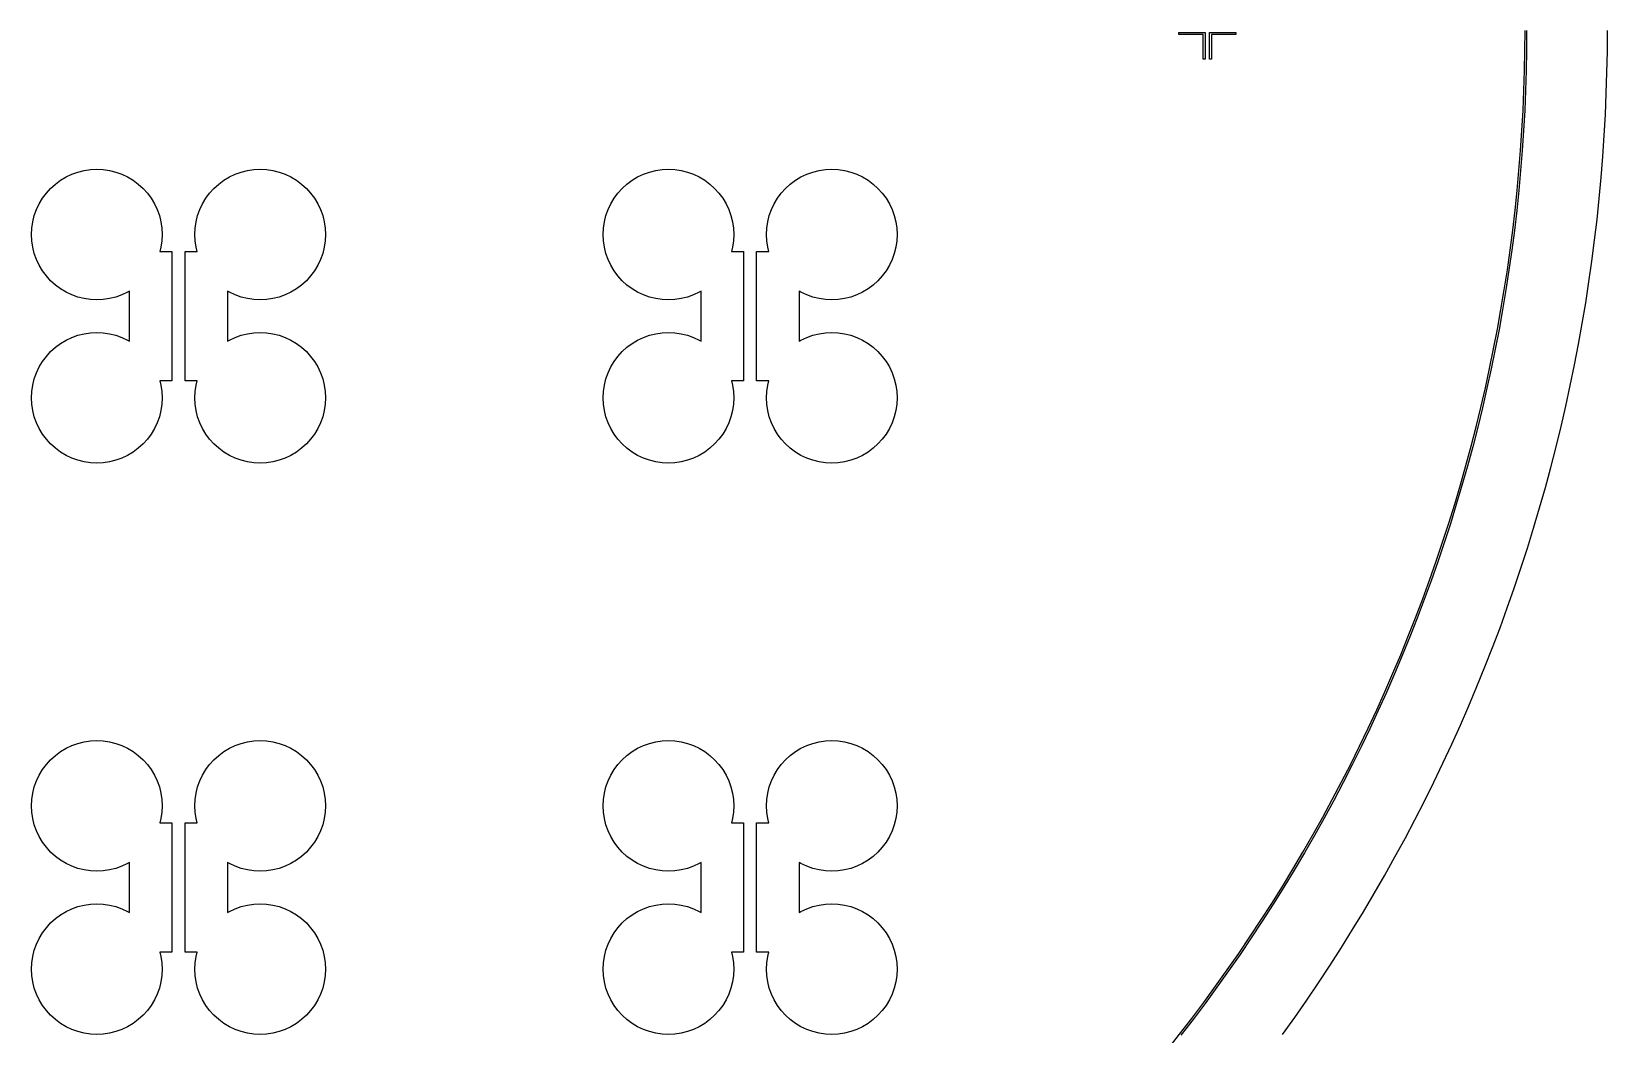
# Model space of a CAD drawing. Extents: x -18 to 85, y -20 to 85.
# Drawn here: x 36.5 to 84.75, y 1.5 to 32.22 of the extents above; entities that cross this region are included whole.
import ezdxf

# ---------------------------------------------------------------- set-up
doc = ezdxf.new("R2010")
doc.units = 0

msp = doc.modelspace()

# ---------------------------------------------------------------- linework, layer by layer
for p, q in [((71.625, 32.125), (71.625, 32.1875)), ((71.625, 32.1875), (72.4375, 32.1875)), ((72.375, 32.125), (71.625, 32.125)), ((72.375, 31.375), (72.375, 32.125)), ((72.4375, 32.1875), (72.4375, 31.375)), ((72.5625, 31.375), (72.5625, 32.1875)), ((72.5625, 32.1875), (73.375, 32.1875)), ((73.375, 32.125), (72.625, 32.125)), ((72.625, 32.125), (72.625, 31.375)), ((73.375, 32.1875), (73.375, 32.125)), ((82.2212, 31.6367), (82.225, 32.25)), ((82.275, 32.25), (82.2712, 31.6361)), ((84.746, 31.6058), (84.75, 32.25)), ((72.4375, 31.375), (72.375, 31.375)), ((72.625, 31.375), (72.5625, 31.375)), ((82.2099, 31.0236), (82.2212, 31.6367)), ((82.2712, 31.6361), (82.2599, 31.0223)), ((84.7342, 30.9616), (84.746, 31.6058)), ((82.1911, 30.4106), (82.2099, 31.0236)), ((82.2599, 31.0223), (82.2411, 30.4087)), ((84.7144, 30.3176), (84.7342, 30.9616)), ((82.1648, 29.7979), (82.1911, 30.4106)), ((82.2411, 30.4087), (82.2147, 29.7954)), ((84.6868, 29.674), (84.7144, 30.3176)), ((82.131, 29.1855), (82.1648, 29.7979)), ((82.2147, 29.7954), (82.1808, 29.1824)), ((84.6512, 29.0307), (84.6868, 29.674)), ((82.0896, 28.5736), (82.131, 29.1855)), ((82.1808, 29.1824), (82.1395, 28.5699)), ((84.6077, 28.3879), (84.6512, 29.0307)), ((82.0407, 27.9623), (82.0896, 28.5736)), ((82.1395, 28.5699), (82.0905, 27.958)), ((38.1098, 27.9616), (38.304, 27.9904)), ((38.304, 27.9904), (38.5, 28)), ((38.5, 28), (38.696, 27.9904)), ((38.696, 27.9904), (38.8902, 27.9616)), ((43.1098, 27.9616), (43.304, 27.9904)), ((43.304, 27.9904), (43.5, 28)), ((43.5, 28), (43.696, 27.9904)), ((43.696, 27.9904), (43.8902, 27.9616)), ((55.6098, 27.9616), (55.804, 27.9904)), ((55.804, 27.9904), (56, 28)), ((56, 28), (56.196, 27.9904)), ((56.196, 27.9904), (56.3902, 27.9616)), ((60.6098, 27.9616), (60.804, 27.9904)), ((60.804, 27.9904), (61, 28)), ((61, 28), (61.196, 27.9904)), ((61.196, 27.9904), (61.3902, 27.9616)), ((84.5564, 27.7457), (84.6077, 28.3879)), ((37.0858, 27.4142), (37.2312, 27.546)), ((37.2312, 27.546), (37.3889, 27.6629)), ((37.3889, 27.6629), (37.5572, 27.7638)), ((37.5572, 27.7638), (37.7346, 27.8477)), ((37.7346, 27.8477), (37.9194, 27.9139)), ((37.9194, 27.9139), (38.1098, 27.9616)), ((38.8902, 27.9616), (39.0806, 27.9139)), ((39.0806, 27.9139), (39.2654, 27.8477)), ((39.2654, 27.8477), (39.4428, 27.7638)), ((39.4428, 27.7638), (39.6111, 27.6629)), ((39.6111, 27.6629), (39.7688, 27.546)), ((39.7688, 27.546), (39.9142, 27.4142)), ((42.0858, 27.4142), (42.2312, 27.546)), ((42.2312, 27.546), (42.3889, 27.6629)), ((42.3889, 27.6629), (42.5572, 27.7638)), ((42.5572, 27.7638), (42.7346, 27.8477)), ((42.7346, 27.8477), (42.9194, 27.9139)), ((42.9194, 27.9139), (43.1098, 27.9616)), ((43.8902, 27.9616), (44.0806, 27.9139)), ((44.0806, 27.9139), (44.2654, 27.8477)), ((44.2654, 27.8477), (44.4428, 27.7638)), ((44.4428, 27.7638), (44.6111, 27.6629)), ((44.6111, 27.6629), (44.7688, 27.546)), ((44.7688, 27.546), (44.9142, 27.4142)), ((54.5858, 27.4142), (54.7312, 27.546)), ((54.7312, 27.546), (54.8889, 27.6629)), ((54.8889, 27.6629), (55.0572, 27.7638)), ((55.0572, 27.7638), (55.2346, 27.8477)), ((55.2346, 27.8477), (55.4194, 27.9139)), ((55.4194, 27.9139), (55.6098, 27.9616)), ((56.3902, 27.9616), (56.5806, 27.9139)), ((56.5806, 27.9139), (56.7654, 27.8477)), ((56.7654, 27.8477), (56.9428, 27.7638)), ((56.9428, 27.7638), (57.1111, 27.6629)), ((57.1111, 27.6629), (57.2688, 27.546)), ((57.2688, 27.546), (57.4142, 27.4142)), ((59.5858, 27.4142), (59.7312, 27.546)), ((59.7312, 27.546), (59.8889, 27.6629)), ((59.8889, 27.6629), (60.0572, 27.7638)), ((60.0572, 27.7638), (60.2346, 27.8477)), ((60.2346, 27.8477), (60.4194, 27.9139)), ((60.4194, 27.9139), (60.6098, 27.9616)), ((61.3902, 27.9616), (61.5806, 27.9139)), ((61.5806, 27.9139), (61.7654, 27.8477)), ((61.7654, 27.8477), (61.9428, 27.7638)), ((61.9428, 27.7638), (62.1111, 27.6629)), ((62.1111, 27.6629), (62.2688, 27.546)), ((62.2688, 27.546), (62.4142, 27.4142)), ((81.9843, 27.3516), (82.0407, 27.9623)), ((82.0905, 27.958), (82.0341, 27.3467)), ((84.4972, 27.1041), (84.5564, 27.7457)), ((36.7362, 26.9428), (36.8371, 27.1111)), ((36.8371, 27.1111), (36.954, 27.2688)), ((36.954, 27.2688), (37.0858, 27.4142)), ((39.9142, 27.4142), (40.046, 27.2688)), ((40.046, 27.2688), (40.1629, 27.1111)), ((40.1629, 27.1111), (40.2639, 26.9428)), ((41.7361, 26.9428), (41.8371, 27.1111)), ((41.8371, 27.1111), (41.954, 27.2688)), ((41.954, 27.2688), (42.0858, 27.4142)), ((44.9142, 27.4142), (45.046, 27.2688)), ((45.046, 27.2688), (45.1629, 27.1111)), ((45.1629, 27.1111), (45.2638, 26.9428)), ((54.2362, 26.9428), (54.3371, 27.1111)), ((54.3371, 27.1111), (54.454, 27.2688)), ((54.454, 27.2688), (54.5858, 27.4142)), ((57.4142, 27.4142), (57.546, 27.2688)), ((57.546, 27.2688), (57.6629, 27.1111)), ((57.6629, 27.1111), (57.7639, 26.9428)), ((59.2361, 26.9428), (59.3371, 27.1111)), ((59.3371, 27.1111), (59.454, 27.2688)), ((59.454, 27.2688), (59.5858, 27.4142)), ((62.4142, 27.4142), (62.546, 27.2688)), ((62.546, 27.2688), (62.6629, 27.1111)), ((62.6629, 27.1111), (62.7638, 26.9428)), ((81.9205, 26.7417), (81.9843, 27.3516)), ((82.0341, 27.3467), (81.9702, 26.7361)), ((84.4301, 26.4633), (84.4972, 27.1041)), ((36.5384, 26.3902), (36.5861, 26.5806)), ((36.5861, 26.5806), (36.6523, 26.7654)), ((36.6523, 26.7654), (36.7362, 26.9428)), ((40.2639, 26.9428), (40.3478, 26.7654)), ((40.3478, 26.7654), (40.4139, 26.5806)), ((40.4139, 26.5806), (40.4616, 26.3902)), ((41.5384, 26.3902), (41.5861, 26.5806)), ((41.5861, 26.5806), (41.6522, 26.7654)), ((41.6522, 26.7654), (41.7361, 26.9428)), ((45.2638, 26.9428), (45.3477, 26.7654)), ((45.3477, 26.7654), (45.4139, 26.5806)), ((45.4139, 26.5806), (45.4616, 26.3902)), ((54.0384, 26.3902), (54.0861, 26.5806)), ((54.0861, 26.5806), (54.1523, 26.7654)), ((54.1523, 26.7654), (54.2362, 26.9428)), ((57.7639, 26.9428), (57.8478, 26.7654)), ((57.8478, 26.7654), (57.9139, 26.5806)), ((57.9139, 26.5806), (57.9616, 26.3902)), ((59.0384, 26.3902), (59.0861, 26.5806)), ((59.0861, 26.5806), (59.1522, 26.7654)), ((59.1522, 26.7654), (59.2361, 26.9428)), ((62.7638, 26.9428), (62.8477, 26.7654)), ((62.8477, 26.7654), (62.9139, 26.5806)), ((62.9139, 26.5806), (62.9616, 26.3902)), ((81.8492, 26.1325), (81.9205, 26.7417)), ((81.9702, 26.7361), (81.8988, 26.1264)), ((36.5, 26), (36.5096, 26.196)), ((36.5096, 26.196), (36.5384, 26.3902)), ((40.4616, 26.3902), (40.4904, 26.196)), ((40.4904, 26.196), (40.5, 26)), ((41.5, 26), (41.5096, 26.196)), ((41.5096, 26.196), (41.5384, 26.3902)), ((45.4616, 26.3902), (45.4904, 26.196)), ((45.4904, 26.196), (45.5, 26)), ((54, 26), (54.0096, 26.196)), ((54.0096, 26.196), (54.0384, 26.3902)), ((57.9616, 26.3902), (57.9904, 26.196)), ((57.9904, 26.196), (58, 26)), ((59, 26), (59.0096, 26.196)), ((59.0096, 26.196), (59.0384, 26.3902)), ((62.9616, 26.3902), (62.9904, 26.196)), ((62.9904, 26.196), (63, 26)), ((81.7704, 25.5243), (81.8492, 26.1325)), ((81.8988, 26.1264), (81.8199, 25.5176)), ((84.3552, 25.8234), (84.4301, 26.4633)), ((36.5096, 25.804), (36.5, 26)), ((36.5384, 25.6098), (36.5096, 25.804)), ((36.5861, 25.4194), (36.5384, 25.6098)), ((40.4616, 25.6098), (40.4303, 25.485)), ((40.4904, 25.804), (40.4616, 25.6098)), ((40.5, 26), (40.4904, 25.804)), ((41.5096, 25.804), (41.5, 26)), ((41.5384, 25.6098), (41.5096, 25.804)), ((41.5697, 25.485), (41.5384, 25.6098)), ((45.4616, 25.6098), (45.4139, 25.4194)), ((45.4904, 25.804), (45.4616, 25.6098)), ((45.5, 26), (45.4904, 25.804)), ((54.0096, 25.804), (54, 26)), ((54.0384, 25.6098), (54.0096, 25.804)), ((54.0861, 25.4194), (54.0384, 25.6098)), ((57.9616, 25.6098), (57.9303, 25.485)), ((57.9904, 25.804), (57.9616, 25.6098)), ((58, 26), (57.9904, 25.804)), ((59.0096, 25.804), (59, 26)), ((59.0384, 25.6098), (59.0096, 25.804)), ((59.0697, 25.485), (59.0384, 25.6098)), ((62.9616, 25.6098), (62.9139, 25.4194)), ((62.9904, 25.804), (62.9616, 25.6098)), ((63, 26), (62.9904, 25.804)), ((84.2724, 25.1845), (84.3552, 25.8234)), ((36.6523, 25.2346), (36.5861, 25.4194)), ((36.7362, 25.0572), (36.6523, 25.2346)), ((40.4303, 25.485), (40.8, 25.485)), ((40.8, 25.485), (40.8, 21.515)), ((41.2, 21.515), (41.2, 25.485)), ((41.2, 25.485), (41.5697, 25.485)), ((45.3477, 25.2346), (45.2638, 25.0572)), ((45.4139, 25.4194), (45.3477, 25.2346)), ((54.1523, 25.2346), (54.0861, 25.4194)), ((54.2362, 25.0572), (54.1523, 25.2346)), ((57.9303, 25.485), (58.3, 25.485)), ((58.3, 25.485), (58.3, 21.515)), ((58.7, 21.515), (58.7, 25.485)), ((58.7, 25.485), (59.0697, 25.485)), ((62.8477, 25.2346), (62.7638, 25.0572)), ((62.9139, 25.4194), (62.8477, 25.2346)), ((81.6841, 24.9171), (81.7704, 25.5243)), ((81.8199, 25.5176), (81.7336, 24.9098)), ((84.1818, 24.5467), (84.2724, 25.1845)), ((36.8371, 24.8889), (36.7362, 25.0572)), ((36.954, 24.7312), (36.8371, 24.8889)), ((37.0858, 24.5858), (36.954, 24.7312)), ((45.046, 24.7312), (44.9142, 24.5858)), ((45.1629, 24.8889), (45.046, 24.7312)), ((45.2638, 25.0572), (45.1629, 24.8889)), ((54.3371, 24.8889), (54.2362, 25.0572)), ((54.454, 24.7312), (54.3371, 24.8889)), ((54.5858, 24.5858), (54.454, 24.7312)), ((62.546, 24.7312), (62.4142, 24.5858)), ((62.6629, 24.8889), (62.546, 24.7312)), ((62.7638, 25.0572), (62.6629, 24.8889)), ((81.5904, 24.3111), (81.6841, 24.9171)), ((81.7336, 24.9098), (81.6398, 24.3031)), ((37.2312, 24.454), (37.0858, 24.5858)), ((37.3889, 24.3371), (37.2312, 24.454)), ((37.5572, 24.2361), (37.3889, 24.3371)), ((37.7346, 24.1522), (37.5572, 24.2361)), ((37.9194, 24.0861), (37.7346, 24.1522)), ((39.2654, 24.1522), (39.0806, 24.0861)), ((39.4428, 24.2361), (39.2654, 24.1522)), ((39.5, 24.2704), (39.4428, 24.2361)), ((39.5, 22.7296), (39.5, 24.2704)), ((42.5572, 24.2361), (42.5, 24.2704)), ((42.5, 24.2704), (42.5, 22.7296)), ((42.7346, 24.1522), (42.5572, 24.2361)), ((42.9194, 24.0861), (42.7346, 24.1522)), ((44.2654, 24.1522), (44.0806, 24.0861)), ((44.4428, 24.2361), (44.2654, 24.1522)), ((44.6111, 24.3371), (44.4428, 24.2361)), ((44.7688, 24.454), (44.6111, 24.3371)), ((44.9142, 24.5858), (44.7688, 24.454)), ((54.7312, 24.454), (54.5858, 24.5858)), ((54.8889, 24.3371), (54.7312, 24.454)), ((55.0572, 24.2361), (54.8889, 24.3371)), ((55.2346, 24.1522), (55.0572, 24.2361)), ((55.4194, 24.0861), (55.2346, 24.1522)), ((56.7654, 24.1522), (56.5806, 24.0861)), ((56.9428, 24.2361), (56.7654, 24.1522)), ((57, 24.2704), (56.9428, 24.2361)), ((57, 22.7296), (57, 24.2704)), ((60.0572, 24.2361), (60, 24.2704)), ((60, 24.2704), (60, 22.7296)), ((60.2346, 24.1522), (60.0572, 24.2361)), ((60.4194, 24.0861), (60.2346, 24.1522)), ((61.7654, 24.1522), (61.5806, 24.0861)), ((61.9428, 24.2361), (61.7654, 24.1522)), ((62.1111, 24.3371), (61.9428, 24.2361)), ((62.2688, 24.454), (62.1111, 24.3371)), ((62.4142, 24.5858), (62.2688, 24.454)), ((81.4892, 23.7062), (81.5904, 24.3111)), ((81.6398, 24.3031), (81.5385, 23.6976)), ((84.0833, 23.91), (84.1818, 24.5467)), ((38.1098, 24.0384), (37.9194, 24.0861)), ((38.304, 24.0096), (38.1098, 24.0384)), ((38.5, 24), (38.304, 24.0096)), ((38.696, 24.0096), (38.5, 24)), ((38.8902, 24.0384), (38.696, 24.0096)), ((39.0806, 24.0861), (38.8902, 24.0384)), ((43.1098, 24.0384), (42.9194, 24.0861)), ((43.304, 24.0096), (43.1098, 24.0384)), ((43.5, 24), (43.304, 24.0096)), ((43.696, 24.0096), (43.5, 24)), ((43.8902, 24.0384), (43.696, 24.0096)), ((44.0806, 24.0861), (43.8902, 24.0384)), ((55.6098, 24.0384), (55.4194, 24.0861)), ((55.804, 24.0096), (55.6098, 24.0384)), ((56, 24), (55.804, 24.0096)), ((56.196, 24.0096), (56, 24)), ((56.3902, 24.0384), (56.196, 24.0096)), ((56.5806, 24.0861), (56.3902, 24.0384)), ((60.6098, 24.0384), (60.4194, 24.0861)), ((60.804, 24.0096), (60.6098, 24.0384)), ((61, 24), (60.804, 24.0096)), ((61.196, 24.0096), (61, 24)), ((61.3902, 24.0384), (61.196, 24.0096)), ((61.5806, 24.0861), (61.3902, 24.0384)), ((81.3807, 23.1026), (81.4892, 23.7062)), ((81.5385, 23.6976), (81.4298, 23.0934)), ((83.9771, 23.2745), (84.0833, 23.91)), ((83.863, 22.6404), (83.9771, 23.2745)), ((37.3889, 22.6629), (37.5572, 22.7639)), ((37.5572, 22.7639), (37.7346, 22.8478)), ((37.7346, 22.8478), (37.9194, 22.9139)), ((37.9194, 22.9139), (38.1098, 22.9616)), ((38.1098, 22.9616), (38.304, 22.9904)), ((38.304, 22.9904), (38.5, 23)), ((38.5, 23), (38.696, 22.9904)), ((38.696, 22.9904), (38.8902, 22.9616)), ((38.8902, 22.9616), (39.0806, 22.9139)), ((39.0806, 22.9139), (39.2654, 22.8478)), ((39.2654, 22.8478), (39.4428, 22.7639)), ((39.4428, 22.7639), (39.5, 22.7296)), ((42.5, 22.7296), (42.5572, 22.7639)), ((42.5572, 22.7639), (42.7346, 22.8478)), ((42.7346, 22.8478), (42.9194, 22.9139)), ((42.9194, 22.9139), (43.1098, 22.9616)), ((43.1098, 22.9616), (43.304, 22.9904)), ((43.304, 22.9904), (43.5, 23)), ((43.5, 23), (43.696, 22.9904)), ((43.696, 22.9904), (43.8902, 22.9616)), ((43.8902, 22.9616), (44.0806, 22.9139)), ((44.0806, 22.9139), (44.2654, 22.8478)), ((44.2654, 22.8478), (44.4428, 22.7639)), ((44.4428, 22.7639), (44.6111, 22.6629)), ((54.8889, 22.6629), (55.0572, 22.7639)), ((55.0572, 22.7639), (55.2346, 22.8478)), ((55.2346, 22.8478), (55.4194, 22.9139)), ((55.4194, 22.9139), (55.6098, 22.9616)), ((55.6098, 22.9616), (55.804, 22.9904)), ((55.804, 22.9904), (56, 23)), ((56, 23), (56.196, 22.9904)), ((56.196, 22.9904), (56.3902, 22.9616)), ((56.3902, 22.9616), (56.5806, 22.9139)), ((56.5806, 22.9139), (56.7654, 22.8478)), ((56.7654, 22.8478), (56.9428, 22.7639)), ((56.9428, 22.7639), (57, 22.7296)), ((60, 22.7296), (60.0572, 22.7639)), ((60.0572, 22.7639), (60.2346, 22.8478)), ((60.2346, 22.8478), (60.4194, 22.9139)), ((60.4194, 22.9139), (60.6098, 22.9616)), ((60.6098, 22.9616), (60.804, 22.9904)), ((60.804, 22.9904), (61, 23)), ((61, 23), (61.196, 22.9904)), ((61.196, 22.9904), (61.3902, 22.9616)), ((61.3902, 22.9616), (61.5806, 22.9139)), ((61.5806, 22.9139), (61.7654, 22.8478)), ((61.7654, 22.8478), (61.9428, 22.7639)), ((61.9428, 22.7639), (62.1111, 22.6629)), ((81.2647, 22.5004), (81.3807, 23.1026)), ((81.4298, 23.0934), (81.3138, 22.4906)), ((36.8371, 22.1111), (36.954, 22.2688)), ((36.954, 22.2688), (37.0858, 22.4142)), ((37.0858, 22.4142), (37.2312, 22.546)), ((37.2312, 22.546), (37.3889, 22.6629)), ((44.6111, 22.6629), (44.7688, 22.546)), ((44.7688, 22.546), (44.9142, 22.4142)), ((44.9142, 22.4142), (45.046, 22.2688)), ((45.046, 22.2688), (45.1629, 22.1111)), ((54.3371, 22.1111), (54.454, 22.2688)), ((54.454, 22.2688), (54.5858, 22.4142)), ((54.5858, 22.4142), (54.7312, 22.546)), ((54.7312, 22.546), (54.8889, 22.6629)), ((62.1111, 22.6629), (62.2688, 22.546)), ((62.2688, 22.546), (62.4142, 22.4142)), ((62.4142, 22.4142), (62.546, 22.2688)), ((62.546, 22.2688), (62.6629, 22.1111)), ((81.1414, 21.8996), (81.2647, 22.5004)), ((81.3138, 22.4906), (81.1903, 21.8893)), ((83.7412, 22.0078), (83.863, 22.6404)), ((36.5861, 21.5806), (36.6523, 21.7654)), ((36.6523, 21.7654), (36.7362, 21.9428)), ((36.7362, 21.9428), (36.8371, 22.1111)), ((45.1629, 22.1111), (45.2638, 21.9428)), ((45.2638, 21.9428), (45.3477, 21.7654)), ((45.3477, 21.7654), (45.4139, 21.5806)), ((54.0861, 21.5806), (54.1523, 21.7654)), ((54.1523, 21.7654), (54.2362, 21.9428)), ((54.2362, 21.9428), (54.3371, 22.1111)), ((62.6629, 22.1111), (62.7638, 21.9428)), ((62.7638, 21.9428), (62.8477, 21.7654)), ((62.8477, 21.7654), (62.9139, 21.5806)), ((81.0107, 21.3004), (81.1414, 21.8996)), ((81.1903, 21.8893), (81.0595, 21.2895)), ((83.6117, 21.3767), (83.7412, 22.0078)), ((36.5096, 21.196), (36.5384, 21.3902)), ((36.5384, 21.3902), (36.5861, 21.5806)), ((40.8, 21.515), (40.4303, 21.515)), ((40.4303, 21.515), (40.4616, 21.3902)), ((40.4616, 21.3902), (40.4904, 21.196)), ((41.5697, 21.515), (41.2, 21.515)), ((41.5096, 21.196), (41.5384, 21.3902)), ((41.5384, 21.3902), (41.5697, 21.515)), ((45.4139, 21.5806), (45.4616, 21.3902)), ((45.4616, 21.3902), (45.4904, 21.196)), ((54.0096, 21.196), (54.0384, 21.3902)), ((54.0384, 21.3902), (54.0861, 21.5806)), ((58.3, 21.515), (57.9303, 21.515)), ((57.9303, 21.515), (57.9616, 21.3902)), ((57.9616, 21.3902), (57.9904, 21.196)), ((59.0697, 21.515), (58.7, 21.515)), ((59.0096, 21.196), (59.0384, 21.3902)), ((59.0384, 21.3902), (59.0697, 21.515)), ((62.9139, 21.5806), (62.9616, 21.3902)), ((62.9616, 21.3902), (62.9904, 21.196)), ((80.8727, 20.7029), (81.0107, 21.3004)), ((81.0595, 21.2895), (80.9213, 20.6913)), ((83.4743, 20.7472), (83.6117, 21.3767)), ((36.5, 21), (36.5096, 21.196)), ((36.5096, 20.804), (36.5, 21)), ((36.5384, 20.6098), (36.5096, 20.804)), ((40.4904, 20.804), (40.4616, 20.6098)), ((40.4904, 21.196), (40.5, 21)), ((40.5, 21), (40.4904, 20.804)), ((41.5, 21), (41.5096, 21.196)), ((41.5096, 20.804), (41.5, 21)), ((41.5384, 20.6098), (41.5096, 20.804)), ((45.4904, 20.804), (45.4616, 20.6098)), ((45.4904, 21.196), (45.5, 21)), ((45.5, 21), (45.4904, 20.804)), ((54, 21), (54.0096, 21.196)), ((54.0096, 20.804), (54, 21)), ((54.0384, 20.6098), (54.0096, 20.804)), ((57.9904, 20.804), (57.9616, 20.6098)), ((57.9904, 21.196), (58, 21)), ((58, 21), (57.9904, 20.804)), ((59, 21), (59.0096, 21.196)), ((59.0096, 20.804), (59, 21)), ((59.0384, 20.6098), (59.0096, 20.804)), ((62.9904, 20.804), (62.9616, 20.6098)), ((62.9904, 21.196), (63, 21)), ((63, 21), (62.9904, 20.804)), ((36.5861, 20.4194), (36.5384, 20.6098)), ((36.6523, 20.2346), (36.5861, 20.4194)), ((40.4139, 20.4194), (40.3478, 20.2346)), ((40.4616, 20.6098), (40.4139, 20.4194)), ((41.5861, 20.4194), (41.5384, 20.6098)), ((41.6522, 20.2346), (41.5861, 20.4194)), ((45.4139, 20.4194), (45.3477, 20.2346)), ((45.4616, 20.6098), (45.4139, 20.4194)), ((54.0861, 20.4194), (54.0384, 20.6098)), ((54.1523, 20.2346), (54.0861, 20.4194)), ((57.9139, 20.4194), (57.8478, 20.2346)), ((57.9616, 20.6098), (57.9139, 20.4194)), ((59.0861, 20.4194), (59.0384, 20.6098)), ((59.1522, 20.2346), (59.0861, 20.4194)), ((62.9139, 20.4194), (62.8477, 20.2346)), ((62.9616, 20.6098), (62.9139, 20.4194)), ((80.7273, 20.1071), (80.8727, 20.7029)), ((80.9213, 20.6913), (80.7758, 20.0949)), ((83.3293, 20.1195), (83.4743, 20.7472)), ((36.7362, 20.0572), (36.6523, 20.2346)), ((36.8371, 19.8889), (36.7362, 20.0572)), ((36.954, 19.7312), (36.8371, 19.8889)), ((40.1629, 19.8889), (40.046, 19.7312)), ((40.2639, 20.0572), (40.1629, 19.8889)), ((40.3478, 20.2346), (40.2639, 20.0572)), ((41.7361, 20.0572), (41.6522, 20.2346)), ((41.8371, 19.8889), (41.7361, 20.0572)), ((41.954, 19.7312), (41.8371, 19.8889)), ((45.1629, 19.8889), (45.046, 19.7312)), ((45.2638, 20.0572), (45.1629, 19.8889)), ((45.3477, 20.2346), (45.2638, 20.0572)), ((54.2362, 20.0572), (54.1523, 20.2346)), ((54.3371, 19.8889), (54.2362, 20.0572)), ((54.454, 19.7312), (54.3371, 19.8889)), ((57.6629, 19.8889), (57.546, 19.7312)), ((57.7639, 20.0572), (57.6629, 19.8889)), ((57.8478, 20.2346), (57.7639, 20.0572)), ((59.2361, 20.0572), (59.1522, 20.2346)), ((59.3371, 19.8889), (59.2361, 20.0572)), ((59.454, 19.7312), (59.3371, 19.8889)), ((62.6629, 19.8889), (62.546, 19.7312)), ((62.7638, 20.0572), (62.6629, 19.8889)), ((62.8477, 20.2346), (62.7638, 20.0572)), ((80.5746, 19.5131), (80.7273, 20.1071)), ((80.7758, 20.0949), (80.623, 19.5004)), ((83.1766, 19.4935), (83.3293, 20.1195)), ((37.0858, 19.5858), (36.954, 19.7312)), ((37.2312, 19.454), (37.0858, 19.5858)), ((37.3889, 19.3371), (37.2312, 19.454)), ((37.5572, 19.2362), (37.3889, 19.3371)), ((39.6111, 19.3371), (39.4428, 19.2362)), ((39.7688, 19.454), (39.6111, 19.3371)), ((39.9142, 19.5858), (39.7688, 19.454)), ((40.046, 19.7312), (39.9142, 19.5858)), ((42.0858, 19.5858), (41.954, 19.7312)), ((42.2312, 19.454), (42.0858, 19.5858)), ((42.3889, 19.3371), (42.2312, 19.454)), ((42.5572, 19.2362), (42.3889, 19.3371)), ((44.6111, 19.3371), (44.4428, 19.2362)), ((44.7688, 19.454), (44.6111, 19.3371)), ((44.9142, 19.5858), (44.7688, 19.454)), ((45.046, 19.7312), (44.9142, 19.5858)), ((54.5858, 19.5858), (54.454, 19.7312)), ((54.7312, 19.454), (54.5858, 19.5858)), ((54.8889, 19.3371), (54.7312, 19.454)), ((55.0572, 19.2362), (54.8889, 19.3371)), ((57.1111, 19.3371), (56.9428, 19.2362)), ((57.2688, 19.454), (57.1111, 19.3371)), ((57.4142, 19.5858), (57.2688, 19.454)), ((57.546, 19.7312), (57.4142, 19.5858)), ((59.5858, 19.5858), (59.454, 19.7312)), ((59.7312, 19.454), (59.5858, 19.5858)), ((59.8889, 19.3371), (59.7312, 19.454)), ((60.0572, 19.2362), (59.8889, 19.3371)), ((62.1111, 19.3371), (61.9428, 19.2362)), ((62.2688, 19.454), (62.1111, 19.3371)), ((62.4142, 19.5858), (62.2688, 19.454)), ((62.546, 19.7312), (62.4142, 19.5858)), ((80.4147, 18.921), (80.5746, 19.5131)), ((80.623, 19.5004), (80.4629, 18.9077)), ((83.0163, 18.8696), (83.1766, 19.4935)), ((37.7346, 19.1523), (37.5572, 19.2362)), ((37.9194, 19.0861), (37.7346, 19.1523)), ((38.1098, 19.0384), (37.9194, 19.0861)), ((38.304, 19.0096), (38.1098, 19.0384)), ((38.5, 19), (38.304, 19.0096)), ((38.696, 19.0096), (38.5, 19)), ((38.8902, 19.0384), (38.696, 19.0096)), ((39.0806, 19.0861), (38.8902, 19.0384)), ((39.2654, 19.1523), (39.0806, 19.0861)), ((39.4428, 19.2362), (39.2654, 19.1523)), ((42.7346, 19.1523), (42.5572, 19.2362)), ((42.9194, 19.0861), (42.7346, 19.1523)), ((43.1098, 19.0384), (42.9194, 19.0861)), ((43.304, 19.0096), (43.1098, 19.0384)), ((43.5, 19), (43.304, 19.0096)), ((43.696, 19.0096), (43.5, 19)), ((43.8902, 19.0384), (43.696, 19.0096)), ((44.0806, 19.0861), (43.8902, 19.0384)), ((44.2654, 19.1523), (44.0806, 19.0861)), ((44.4428, 19.2362), (44.2654, 19.1523)), ((55.2346, 19.1523), (55.0572, 19.2362)), ((55.4194, 19.0861), (55.2346, 19.1523)), ((55.6098, 19.0384), (55.4194, 19.0861)), ((55.804, 19.0096), (55.6098, 19.0384)), ((56, 19), (55.804, 19.0096)), ((56.196, 19.0096), (56, 19)), ((56.3902, 19.0384), (56.196, 19.0096)), ((56.5806, 19.0861), (56.3902, 19.0384)), ((56.7654, 19.1523), (56.5806, 19.0861)), ((56.9428, 19.2362), (56.7654, 19.1523)), ((60.2346, 19.1523), (60.0572, 19.2362)), ((60.4194, 19.0861), (60.2346, 19.1523)), ((60.6098, 19.0384), (60.4194, 19.0861)), ((60.804, 19.0096), (60.6098, 19.0384)), ((61, 19), (60.804, 19.0096)), ((61.196, 19.0096), (61, 19)), ((61.3902, 19.0384), (61.196, 19.0096)), ((61.5806, 19.0861), (61.3902, 19.0384)), ((61.7654, 19.1523), (61.5806, 19.0861)), ((61.9428, 19.2362), (61.7654, 19.1523)), ((80.2475, 18.331), (80.4147, 18.921)), ((80.4629, 18.9077), (80.2955, 18.3171)), ((82.8482, 18.2476), (83.0163, 18.8696)), ((80.0731, 17.743), (80.2475, 18.331)), ((80.2955, 18.3171), (80.1209, 17.7285)), ((82.6726, 17.6277), (82.8482, 18.2476)), ((79.8915, 17.1573), (80.0731, 17.743)), ((80.1209, 17.7285), (79.9391, 17.1422)), ((82.4894, 17.0101), (82.6726, 17.6277)), ((79.7027, 16.5738), (79.8915, 17.1573)), ((79.9391, 17.1422), (79.7501, 16.5581)), ((82.2986, 16.3947), (82.4894, 17.0101)), ((79.5067, 15.9926), (79.7027, 16.5738)), ((79.7501, 16.5581), (79.554, 15.9764)), ((79.3037, 15.4139), (79.5067, 15.9926)), ((79.554, 15.9764), (79.3507, 15.3971)), ((82.1002, 15.7817), (82.2986, 16.3947)), ((81.8944, 15.1712), (82.1002, 15.7817)), ((79.0935, 14.8378), (79.3037, 15.4139)), ((79.3507, 15.3971), (79.1404, 14.8204)), ((81.6811, 14.5633), (81.8944, 15.1712)), ((78.8763, 14.2643), (79.0935, 14.8378)), ((79.1404, 14.8204), (78.923, 14.2463)), ((81.4603, 13.958), (81.6811, 14.5633)), ((78.6521, 13.6934), (78.8763, 14.2643)), ((78.923, 14.2463), (78.6985, 13.6749)), ((78.4209, 13.1254), (78.6521, 13.6934)), ((78.6985, 13.6749), (78.4671, 13.1063)), ((81.2321, 13.3555), (81.4603, 13.958)), ((78.1827, 12.5603), (78.4209, 13.1254)), ((78.4671, 13.1063), (78.2287, 12.5406)), ((80.9966, 12.7559), (81.2321, 13.3555)), ((77.9376, 11.9981), (78.1827, 12.5603)), ((80.7537, 12.1591), (80.9966, 12.7559)), ((78.2287, 12.5406), (77.9833, 11.9778)), ((80.5035, 11.5654), (80.7537, 12.1591)), ((77.6857, 11.4389), (77.9376, 11.9981)), ((77.9833, 11.9778), (77.7311, 11.4181)), ((77.4269, 10.8829), (77.6857, 11.4389)), ((77.7311, 11.4181), (77.4721, 10.8616)), ((80.246, 10.9748), (80.5035, 11.5654)), ((77.1613, 10.3302), (77.4269, 10.8829)), ((77.4721, 10.8616), (77.2062, 10.3082)), ((79.9813, 10.3875), (80.246, 10.9748)), ((37.2312, 10.046), (37.3889, 10.1629)), ((37.3889, 10.1629), (37.5572, 10.2638)), ((37.5572, 10.2638), (37.7346, 10.3477)), ((37.7346, 10.3477), (37.9194, 10.4139)), ((37.9194, 10.4139), (38.1098, 10.4616)), ((38.1098, 10.4616), (38.304, 10.4904)), ((38.304, 10.4904), (38.5, 10.5)), ((38.5, 10.5), (38.696, 10.4904)), ((38.696, 10.4904), (38.8902, 10.4616)), ((38.8902, 10.4616), (39.0806, 10.4139)), ((39.0806, 10.4139), (39.2654, 10.3477)), ((39.2654, 10.3477), (39.4428, 10.2638)), ((39.4428, 10.2638), (39.6111, 10.1629)), ((39.6111, 10.1629), (39.7688, 10.046)), ((42.2312, 10.046), (42.3889, 10.1629)), ((42.3889, 10.1629), (42.5572, 10.2638)), ((42.5572, 10.2638), (42.7346, 10.3477)), ((42.7346, 10.3477), (42.9194, 10.4139)), ((42.9194, 10.4139), (43.1098, 10.4616)), ((43.1098, 10.4616), (43.304, 10.4904)), ((43.304, 10.4904), (43.5, 10.5)), ((43.5, 10.5), (43.696, 10.4904)), ((43.696, 10.4904), (43.8902, 10.4616)), ((43.8902, 10.4616), (44.0806, 10.4139)), ((44.0806, 10.4139), (44.2654, 10.3477)), ((44.2654, 10.3477), (44.4428, 10.2638)), ((44.4428, 10.2638), (44.6111, 10.1629)), ((44.6111, 10.1629), (44.7688, 10.046)), ((54.7312, 10.046), (54.8889, 10.1629)), ((54.8889, 10.1629), (55.0572, 10.2638)), ((55.0572, 10.2638), (55.2346, 10.3477)), ((55.2346, 10.3477), (55.4194, 10.4139)), ((55.4194, 10.4139), (55.6098, 10.4616)), ((55.6098, 10.4616), (55.804, 10.4904)), ((55.804, 10.4904), (56, 10.5)), ((56, 10.5), (56.196, 10.4904)), ((56.196, 10.4904), (56.3902, 10.4616)), ((56.3902, 10.4616), (56.5806, 10.4139)), ((56.5806, 10.4139), (56.7654, 10.3477)), ((56.7654, 10.3477), (56.9428, 10.2638)), ((56.9428, 10.2638), (57.1111, 10.1629)), ((57.1111, 10.1629), (57.2688, 10.046)), ((59.7312, 10.046), (59.8889, 10.1629)), ((59.8889, 10.1629), (60.0572, 10.2638)), ((60.0572, 10.2638), (60.2346, 10.3477)), ((60.2346, 10.3477), (60.4194, 10.4139)), ((60.4194, 10.4139), (60.6098, 10.4616)), ((60.6098, 10.4616), (60.804, 10.4904)), ((60.804, 10.4904), (61, 10.5)), ((61, 10.5), (61.196, 10.4904)), ((61.196, 10.4904), (61.3902, 10.4616)), ((61.3902, 10.4616), (61.5806, 10.4139)), ((61.5806, 10.4139), (61.7654, 10.3477)), ((61.7654, 10.3477), (61.9428, 10.2638)), ((61.9428, 10.2638), (62.1111, 10.1629)), ((62.1111, 10.1629), (62.2688, 10.046)), ((76.8889, 9.78069), (77.1613, 10.3302)), ((77.2062, 10.3082), (76.9335, 9.75819)), ((79.7094, 9.80336), (79.9813, 10.3875)), ((36.8371, 9.61113), (36.954, 9.76878)), ((36.954, 9.76878), (37.0858, 9.9142)), ((37.0858, 9.9142), (37.2312, 10.046)), ((39.7688, 10.046), (39.9142, 9.9142)), ((39.9142, 9.9142), (40.046, 9.76878)), ((40.046, 9.76878), (40.1629, 9.61113)), ((41.8371, 9.61113), (41.954, 9.76878)), ((41.954, 9.76878), (42.0858, 9.9142)), ((42.0858, 9.9142), (42.2312, 10.046)), ((44.7688, 10.046), (44.9142, 9.9142)), ((44.9142, 9.9142), (45.046, 9.76878)), ((45.046, 9.76878), (45.1629, 9.61113)), ((54.3371, 9.61113), (54.454, 9.76878)), ((54.454, 9.76878), (54.5858, 9.9142)), ((54.5858, 9.9142), (54.7312, 10.046)), ((57.2688, 10.046), (57.4142, 9.9142)), ((57.4142, 9.9142), (57.546, 9.76878)), ((57.546, 9.76878), (57.6629, 9.61113)), ((59.3371, 9.61113), (59.454, 9.76878)), ((59.454, 9.76878), (59.5858, 9.9142)), ((59.5858, 9.9142), (59.7312, 10.046)), ((62.2688, 10.046), (62.4142, 9.9142)), ((62.4142, 9.9142), (62.546, 9.76878)), ((62.546, 9.76878), (62.6629, 9.61113)), ((76.6098, 9.23459), (76.8889, 9.78069)), ((76.9335, 9.75819), (76.6542, 9.21156)), ((79.4304, 9.22266), (79.7094, 9.80336)), ((36.5861, 9.08057), (36.6523, 9.26537)), ((36.6523, 9.26537), (36.7362, 9.44278)), ((36.7362, 9.44278), (36.8371, 9.61113)), ((40.1629, 9.61113), (40.2639, 9.44278)), ((40.2639, 9.44278), (40.3478, 9.26537)), ((40.3478, 9.26537), (40.4139, 9.08057)), ((41.5861, 9.08057), (41.6522, 9.26537)), ((41.6522, 9.26537), (41.7361, 9.44278)), ((41.7361, 9.44278), (41.8371, 9.61113)), ((45.1629, 9.61113), (45.2638, 9.44278)), ((45.2638, 9.44278), (45.3477, 9.26537)), ((45.3477, 9.26537), (45.4139, 9.08057)), ((54.0861, 9.08057), (54.1523, 9.26537)), ((54.1523, 9.26537), (54.2362, 9.44278)), ((54.2362, 9.44278), (54.3371, 9.61113)), ((57.6629, 9.61113), (57.7639, 9.44278)), ((57.7639, 9.44278), (57.8478, 9.26537)), ((57.8478, 9.26537), (57.9139, 9.08057)), ((59.0861, 9.08057), (59.1522, 9.26537)), ((59.1522, 9.26537), (59.2361, 9.44278)), ((59.2361, 9.44278), (59.3371, 9.61113)), ((62.6629, 9.61113), (62.7638, 9.44278)), ((62.7638, 9.44278), (62.8477, 9.26537)), ((62.8477, 9.26537), (62.9139, 9.08057)), ((76.324, 8.69196), (76.6098, 9.23459)), ((76.6542, 9.21156), (76.3681, 8.66838)), ((79.1443, 8.64542), (79.4304, 9.22266)), ((36.5, 8.5), (36.5096, 8.69603)), ((36.5096, 8.69603), (36.5384, 8.89017)), ((36.5384, 8.89017), (36.5861, 9.08057)), ((40.4139, 9.08057), (40.4616, 8.89017)), ((40.4616, 8.89017), (40.4904, 8.69603)), ((40.4904, 8.69603), (40.5, 8.5)), ((41.5, 8.5), (41.5096, 8.69603)), ((41.5096, 8.69603), (41.5384, 8.89017)), ((41.5384, 8.89017), (41.5861, 9.08057)), ((45.4139, 9.08057), (45.4616, 8.89017)), ((45.4616, 8.89017), (45.4904, 8.69603)), ((45.4904, 8.69603), (45.5, 8.5)), ((54, 8.5), (54.0096, 8.69603)), ((54.0096, 8.69603), (54.0384, 8.89017)), ((54.0384, 8.89017), (54.0861, 9.08057)), ((57.9139, 9.08057), (57.9616, 8.89017)), ((57.9616, 8.89017), (57.9904, 8.69603)), ((57.9904, 8.69603), (58, 8.5)), ((59, 8.5), (59.0096, 8.69603)), ((59.0096, 8.69603), (59.0384, 8.89017)), ((59.0384, 8.89017), (59.0861, 9.08057)), ((62.9139, 9.08057), (62.9616, 8.89017)), ((62.9616, 8.89017), (62.9904, 8.69603)), ((62.9904, 8.69603), (63, 8.5)), ((76.0316, 8.15288), (76.324, 8.69196)), ((36.5096, 8.30396), (36.5, 8.5)), ((36.5384, 8.10982), (36.5096, 8.30396)), ((40.4904, 8.30396), (40.4616, 8.10982)), ((40.5, 8.5), (40.4904, 8.30396)), ((41.5096, 8.30396), (41.5, 8.5)), ((41.5384, 8.10982), (41.5096, 8.30396)), ((45.4904, 8.30396), (45.4616, 8.10982)), ((45.5, 8.5), (45.4904, 8.30396)), ((54.0096, 8.30396), (54, 8.5)), ((54.0384, 8.10982), (54.0096, 8.30396)), ((57.9904, 8.30396), (57.9616, 8.10982)), ((58, 8.5), (57.9904, 8.30396)), ((59.0096, 8.30396), (59, 8.5)), ((59.0384, 8.10982), (59.0096, 8.30396)), ((62.9904, 8.30396), (62.9616, 8.10982)), ((63, 8.5), (62.9904, 8.30396)), ((76.3681, 8.66838), (76.0754, 8.12877)), ((78.8511, 8.07173), (79.1443, 8.64542)), ((36.5861, 7.91942), (36.5384, 8.10982)), ((36.6523, 7.73462), (36.5861, 7.91942)), ((36.7362, 7.55721), (36.6523, 7.73462)), ((40.4616, 8.10982), (40.4303, 7.98499)), ((40.4303, 7.98499), (40.8, 7.98499)), ((40.8, 7.98499), (40.8, 4.01501)), ((41.2, 4.01501), (41.2, 7.98499)), ((41.2, 7.98499), (41.5697, 7.98499)), ((41.5697, 7.98499), (41.5384, 8.10982)), ((45.3477, 7.73462), (45.2638, 7.55721)), ((45.4139, 7.91942), (45.3477, 7.73462)), ((45.4616, 8.10982), (45.4139, 7.91942)), ((54.0861, 7.91942), (54.0384, 8.10982)), ((54.1523, 7.73462), (54.0861, 7.91942)), ((54.2362, 7.55721), (54.1523, 7.73462)), ((57.9616, 8.10982), (57.9303, 7.98499)), ((57.9303, 7.98499), (58.3, 7.98499)), ((58.3, 7.98499), (58.3, 4.01501)), ((58.7, 4.01501), (58.7, 7.98499)), ((58.7, 7.98499), (59.0697, 7.98499)), ((59.0697, 7.98499), (59.0384, 8.10982)), ((62.8477, 7.73462), (62.7638, 7.55721)), ((62.9139, 7.91942), (62.8477, 7.73462)), ((62.9616, 8.10982), (62.9139, 7.91942)), ((75.7326, 7.61742), (76.0316, 8.15288)), ((76.0754, 8.12877), (75.7761, 7.59277)), ((78.5509, 7.50168), (78.8511, 8.07173)), ((36.8371, 7.38885), (36.7362, 7.55721)), ((36.954, 7.2312), (36.8371, 7.38885)), ((45.1629, 7.38885), (45.046, 7.2312)), ((45.2638, 7.55721), (45.1629, 7.38885)), ((54.3371, 7.38885), (54.2362, 7.55721)), ((54.454, 7.2312), (54.3371, 7.38885)), ((62.6629, 7.38885), (62.546, 7.2312)), ((62.7638, 7.55721), (62.6629, 7.38885)), ((75.427, 7.08568), (75.7326, 7.61742)), ((75.7761, 7.59277), (75.4702, 7.0605)), ((78.2437, 6.93536), (78.5509, 7.50168)), ((37.0858, 7.08578), (36.954, 7.2312)), ((37.2312, 6.95396), (37.0858, 7.08578)), ((37.3889, 6.83705), (37.2312, 6.95396)), ((37.5572, 6.73615), (37.3889, 6.83705)), ((39.5, 6.77043), (39.4428, 6.73615)), ((39.5, 5.22957), (39.5, 6.77043)), ((42.5572, 6.73615), (42.5, 6.77043)), ((42.5, 6.77043), (42.5, 5.22957)), ((44.6111, 6.83705), (44.4428, 6.73615)), ((44.7688, 6.95396), (44.6111, 6.83705)), ((44.9142, 7.08578), (44.7688, 6.95396)), ((45.046, 7.2312), (44.9142, 7.08578)), ((54.5858, 7.08578), (54.454, 7.2312)), ((54.7312, 6.95396), (54.5858, 7.08578)), ((54.8889, 6.83705), (54.7312, 6.95396)), ((55.0572, 6.73615), (54.8889, 6.83705)), ((57, 6.77043), (56.9428, 6.73615)), ((57, 5.22957), (57, 6.77043)), ((60.0572, 6.73615), (60, 6.77043)), ((60, 6.77043), (60, 5.22957)), ((62.1111, 6.83705), (61.9428, 6.73615)), ((62.2688, 6.95396), (62.1111, 6.83705)), ((62.4142, 7.08578), (62.2688, 6.95396)), ((62.546, 7.2312), (62.4142, 7.08578)), ((75.115, 6.55772), (75.427, 7.08568)), ((75.4702, 7.0605), (75.1579, 6.53201)), ((77.9296, 6.37285), (78.2437, 6.93536)), ((37.7346, 6.65224), (37.5572, 6.73615)), ((37.9194, 6.58611), (37.7346, 6.65224)), ((38.1098, 6.53842), (37.9194, 6.58611)), ((38.304, 6.50963), (38.1098, 6.53842)), ((38.5, 6.5), (38.304, 6.50963)), ((38.696, 6.50963), (38.5, 6.5)), ((38.8902, 6.53842), (38.696, 6.50963)), ((39.0806, 6.58611), (38.8902, 6.53842)), ((39.2654, 6.65224), (39.0806, 6.58611)), ((39.4428, 6.73615), (39.2654, 6.65224)), ((42.7346, 6.65224), (42.5572, 6.73615)), ((42.9194, 6.58611), (42.7346, 6.65224)), ((43.1098, 6.53842), (42.9194, 6.58611)), ((43.304, 6.50963), (43.1098, 6.53842)), ((43.5, 6.5), (43.304, 6.50963)), ((43.696, 6.50963), (43.5, 6.5)), ((43.8902, 6.53842), (43.696, 6.50963)), ((44.0806, 6.58611), (43.8902, 6.53842)), ((44.2654, 6.65224), (44.0806, 6.58611)), ((44.4428, 6.73615), (44.2654, 6.65224)), ((55.2346, 6.65224), (55.0572, 6.73615)), ((55.4194, 6.58611), (55.2346, 6.65224)), ((55.6098, 6.53842), (55.4194, 6.58611)), ((55.804, 6.50963), (55.6098, 6.53842)), ((56, 6.5), (55.804, 6.50963)), ((56.196, 6.50963), (56, 6.5)), ((56.3902, 6.53842), (56.196, 6.50963)), ((56.5806, 6.58611), (56.3902, 6.53842)), ((56.7654, 6.65224), (56.5806, 6.58611)), ((56.9428, 6.73615), (56.7654, 6.65224)), ((60.2346, 6.65224), (60.0572, 6.73615)), ((60.4194, 6.58611), (60.2346, 6.65224)), ((60.6098, 6.53842), (60.4194, 6.58611)), ((60.804, 6.50963), (60.6098, 6.53842)), ((61, 6.5), (60.804, 6.50963)), ((61.196, 6.50963), (61, 6.5)), ((61.3902, 6.53842), (61.196, 6.50963)), ((61.5806, 6.58611), (61.3902, 6.53842)), ((61.7654, 6.65224), (61.5806, 6.58611)), ((61.9428, 6.73615), (61.7654, 6.65224)), ((74.7965, 6.03363), (75.115, 6.55772)), ((75.1579, 6.53201), (74.839, 6.0074)), ((77.6086, 5.81424), (77.9296, 6.37285)), ((74.4716, 5.5135), (74.7965, 6.03363)), ((74.839, 6.0074), (74.5138, 5.48676)), ((77.2807, 5.25961), (77.6086, 5.81424)), ((37.5572, 5.26385), (37.7346, 5.34776)), ((37.7346, 5.34776), (37.9194, 5.41389)), ((37.9194, 5.41389), (38.1098, 5.46158)), ((38.1098, 5.46158), (38.304, 5.49037)), ((38.304, 5.49037), (38.5, 5.5)), ((38.5, 5.5), (38.696, 5.49037)), ((38.696, 5.49037), (38.8902, 5.46158)), ((38.8902, 5.46158), (39.0806, 5.41389)), ((39.0806, 5.41389), (39.2654, 5.34776)), ((39.2654, 5.34776), (39.4428, 5.26385)), ((42.5572, 5.26385), (42.7346, 5.34776)), ((42.7346, 5.34776), (42.9194, 5.41389)), ((42.9194, 5.41389), (43.1098, 5.46158)), ((43.1098, 5.46158), (43.304, 5.49037)), ((43.304, 5.49037), (43.5, 5.5)), ((43.5, 5.5), (43.696, 5.49037)), ((43.696, 5.49037), (43.8902, 5.46158)), ((43.8902, 5.46158), (44.0806, 5.41389)), ((44.0806, 5.41389), (44.2654, 5.34776)), ((44.2654, 5.34776), (44.4428, 5.26385)), ((55.0572, 5.26385), (55.2346, 5.34776)), ((55.2346, 5.34776), (55.4194, 5.41389)), ((55.4194, 5.41389), (55.6098, 5.46158)), ((55.6098, 5.46158), (55.804, 5.49037)), ((55.804, 5.49037), (56, 5.5)), ((56, 5.5), (56.196, 5.49037)), ((56.196, 5.49037), (56.3902, 5.46158)), ((56.3902, 5.46158), (56.5806, 5.41389)), ((56.5806, 5.41389), (56.7654, 5.34776)), ((56.7654, 5.34776), (56.9428, 5.26385)), ((60.0572, 5.26385), (60.2346, 5.34776)), ((60.2346, 5.34776), (60.4194, 5.41389)), ((60.4194, 5.41389), (60.6098, 5.46158)), ((60.6098, 5.46158), (60.804, 5.49037)), ((60.804, 5.49037), (61, 5.5)), ((61, 5.5), (61.196, 5.49037)), ((61.196, 5.49037), (61.3902, 5.46158)), ((61.3902, 5.46158), (61.5806, 5.41389)), ((61.5806, 5.41389), (61.7654, 5.34776)), ((61.7654, 5.34776), (61.9428, 5.26385)), ((74.1403, 4.99739), (74.4716, 5.5135)), ((74.5138, 5.48676), (74.1822, 4.97012)), ((36.954, 4.7688), (37.0858, 4.91422)), ((37.0858, 4.91422), (37.2312, 5.04604)), ((37.2312, 5.04604), (37.3889, 5.16295)), ((37.3889, 5.16295), (37.5572, 5.26385)), ((39.4428, 5.26385), (39.5, 5.22957)), ((42.5, 5.22957), (42.5572, 5.26385)), ((44.4428, 5.26385), (44.6111, 5.16295)), ((44.6111, 5.16295), (44.7688, 5.04604)), ((44.7688, 5.04604), (44.9142, 4.91422)), ((44.9142, 4.91422), (45.046, 4.7688)), ((54.454, 4.7688), (54.5858, 4.91422)), ((54.5858, 4.91422), (54.7312, 5.04604)), ((54.7312, 5.04604), (54.8889, 5.16295)), ((54.8889, 5.16295), (55.0572, 5.26385)), ((56.9428, 5.26385), (57, 5.22957)), ((60, 5.22957), (60.0572, 5.26385)), ((61.9428, 5.26385), (62.1111, 5.16295)), ((62.1111, 5.16295), (62.2688, 5.04604)), ((62.2688, 5.04604), (62.4142, 4.91422)), ((62.4142, 4.91422), (62.546, 4.7688)), ((73.8027, 4.48538), (74.1403, 4.99739)), ((74.1822, 4.97012), (73.8443, 4.45761)), ((76.9461, 4.70905), (77.2807, 5.25961)), ((36.6523, 4.26538), (36.7362, 4.44279)), ((36.7362, 4.44279), (36.8371, 4.61115)), ((36.8371, 4.61115), (36.954, 4.7688)), ((45.046, 4.7688), (45.1629, 4.61115)), ((45.1629, 4.61115), (45.2638, 4.44279)), ((45.2638, 4.44279), (45.3477, 4.26538)), ((54.1523, 4.26538), (54.2362, 4.44279)), ((54.2362, 4.44279), (54.3371, 4.61115)), ((54.3371, 4.61115), (54.454, 4.7688)), ((62.546, 4.7688), (62.6629, 4.61115)), ((62.6629, 4.61115), (62.7638, 4.44279)), ((62.7638, 4.44279), (62.8477, 4.26538)), ((73.4588, 3.97755), (73.8027, 4.48538)), ((73.8443, 4.45761), (73.5001, 3.94928)), ((76.6048, 4.16263), (76.9461, 4.70905)), ((36.5096, 3.69604), (36.5384, 3.89018)), ((36.5384, 3.89018), (36.5861, 4.08058)), ((36.5861, 4.08058), (36.6523, 4.26538)), ((40.8, 4.01501), (40.4303, 4.01501)), ((40.4303, 4.01501), (40.4616, 3.89018)), ((40.4616, 3.89018), (40.4904, 3.69604)), ((41.5697, 4.01501), (41.2, 4.01501)), ((41.5096, 3.69604), (41.5384, 3.89018)), ((41.5384, 3.89018), (41.5697, 4.01501)), ((45.3477, 4.26538), (45.4139, 4.08058)), ((45.4139, 4.08058), (45.4616, 3.89018)), ((45.4616, 3.89018), (45.4904, 3.69604)), ((54.0096, 3.69604), (54.0384, 3.89018)), ((54.0384, 3.89018), (54.0861, 4.08058)), ((54.0861, 4.08058), (54.1523, 4.26538)), ((58.3, 4.01501), (57.9303, 4.01501)), ((57.9303, 4.01501), (57.9616, 3.89018)), ((57.9616, 3.89018), (57.9904, 3.69604)), ((59.0697, 4.01501), (58.7, 4.01501)), ((59.0096, 3.69604), (59.0384, 3.89018)), ((59.0384, 3.89018), (59.0697, 4.01501)), ((62.8477, 4.26538), (62.9139, 4.08058)), ((62.9139, 4.08058), (62.9616, 3.89018)), ((62.9616, 3.89018), (62.9904, 3.69604)), ((73.1088, 3.474), (73.4588, 3.97755)), ((73.5001, 3.94928), (73.1497, 3.44521)), ((76.2568, 3.62044), (76.6048, 4.16263)), ((36.5, 3.5), (36.5096, 3.69604)), ((36.5096, 3.30397), (36.5, 3.5)), ((40.4904, 3.69604), (40.5, 3.5)), ((40.5, 3.5), (40.4904, 3.30397)), ((41.5, 3.5), (41.5096, 3.69604)), ((41.5096, 3.30397), (41.5, 3.5)), ((45.4904, 3.69604), (45.5, 3.5)), ((45.5, 3.5), (45.4904, 3.30397)), ((54, 3.5), (54.0096, 3.69604)), ((54.0096, 3.30397), (54, 3.5)), ((57.9904, 3.69604), (58, 3.5)), ((58, 3.5), (57.9904, 3.30397)), ((59, 3.5), (59.0096, 3.69604)), ((59.0096, 3.30397), (59, 3.5)), ((62.9904, 3.69604), (63, 3.5)), ((63, 3.5), (62.9904, 3.30397)), ((72.7526, 2.97476), (73.1088, 3.474)), ((73.1497, 3.44521), (72.7931, 2.94547)), ((75.9021, 3.08257), (76.2568, 3.62044)), ((36.5384, 3.10983), (36.5096, 3.30397)), ((36.5861, 2.91943), (36.5384, 3.10983)), ((36.6523, 2.73463), (36.5861, 2.91943)), ((40.4139, 2.91943), (40.3478, 2.73463)), ((40.4616, 3.10983), (40.4139, 2.91943)), ((40.4904, 3.30397), (40.4616, 3.10983)), ((41.5384, 3.10983), (41.5096, 3.30397)), ((41.5861, 2.91943), (41.5384, 3.10983)), ((41.6522, 2.73463), (41.5861, 2.91943)), ((45.4139, 2.91943), (45.3477, 2.73463)), ((45.4616, 3.10983), (45.4139, 2.91943)), ((45.4904, 3.30397), (45.4616, 3.10983)), ((54.0384, 3.10983), (54.0096, 3.30397)), ((54.0861, 2.91943), (54.0384, 3.10983)), ((54.1523, 2.73463), (54.0861, 2.91943)), ((57.9139, 2.91943), (57.8478, 2.73463)), ((57.9616, 3.10983), (57.9139, 2.91943)), ((57.9904, 3.30397), (57.9616, 3.10983)), ((59.0384, 3.10983), (59.0096, 3.30397)), ((59.0861, 2.91943), (59.0384, 3.10983)), ((59.1522, 2.73463), (59.0861, 2.91943)), ((62.9139, 2.91943), (62.8477, 2.73463)), ((62.9616, 3.10983), (62.9139, 2.91943)), ((62.9904, 3.30397), (62.9616, 3.10983)), ((72.3903, 2.47993), (72.7526, 2.97476)), ((72.7931, 2.94547), (72.4305, 2.45015)), ((75.5409, 2.54909), (75.9021, 3.08257)), ((36.7362, 2.55722), (36.6523, 2.73463)), ((36.8371, 2.38887), (36.7362, 2.55722)), ((40.2639, 2.55722), (40.1629, 2.38887)), ((40.3478, 2.73463), (40.2639, 2.55722)), ((41.7361, 2.55722), (41.6522, 2.73463)), ((41.8371, 2.38887), (41.7361, 2.55722)), ((45.2638, 2.55722), (45.1629, 2.38887)), ((45.3477, 2.73463), (45.2638, 2.55722)), ((54.2362, 2.55722), (54.1523, 2.73463)), ((54.3371, 2.38887), (54.2362, 2.55722)), ((57.7639, 2.55722), (57.6629, 2.38887)), ((57.8478, 2.73463), (57.7639, 2.55722)), ((59.2361, 2.55722), (59.1522, 2.73463)), ((59.3371, 2.38887), (59.2361, 2.55722)), ((62.7638, 2.55722), (62.6629, 2.38887)), ((62.8477, 2.73463), (62.7638, 2.55722)), ((72.0219, 1.98959), (72.3903, 2.47993)), ((72.4305, 2.45015), (72.0617, 1.95932)), ((75.1732, 2.02008), (75.5409, 2.54909)), ((36.954, 2.23122), (36.8371, 2.38887)), ((37.0858, 2.0858), (36.954, 2.23122)), ((37.2312, 1.95398), (37.0858, 2.0858)), ((37.3889, 1.83707), (37.2312, 1.95398)), ((39.7688, 1.95398), (39.6111, 1.83707)), ((39.9142, 2.0858), (39.7688, 1.95398)), ((40.046, 2.23122), (39.9142, 2.0858)), ((40.1629, 2.38887), (40.046, 2.23122)), ((41.954, 2.23122), (41.8371, 2.38887)), ((42.0858, 2.0858), (41.954, 2.23122)), ((42.2312, 1.95398), (42.0858, 2.0858)), ((42.3889, 1.83707), (42.2312, 1.95398)), ((44.7688, 1.95398), (44.6111, 1.83707)), ((44.9142, 2.0858), (44.7688, 1.95398)), ((45.046, 2.23122), (44.9142, 2.0858)), ((45.1629, 2.38887), (45.046, 2.23122)), ((54.454, 2.23122), (54.3371, 2.38887)), ((54.5858, 2.0858), (54.454, 2.23122)), ((54.7312, 1.95398), (54.5858, 2.0858)), ((54.8889, 1.83707), (54.7312, 1.95398)), ((57.2688, 1.95398), (57.1111, 1.83707)), ((57.4142, 2.0858), (57.2688, 1.95398)), ((57.546, 2.23122), (57.4142, 2.0858)), ((57.6629, 2.38887), (57.546, 2.23122)), ((59.454, 2.23122), (59.3371, 2.38887)), ((59.5858, 2.0858), (59.454, 2.23122)), ((59.7312, 1.95398), (59.5858, 2.0858)), ((59.8889, 1.83707), (59.7312, 1.95398)), ((62.2688, 1.95398), (62.1111, 1.83707)), ((62.4142, 2.0858), (62.2688, 1.95398)), ((62.546, 2.23122), (62.4142, 2.0858)), ((62.6629, 2.38887), (62.546, 2.23122)), ((71.6476, 1.50381), (72.0219, 1.98959)), ((72.0617, 1.95932), (71.687, 1.47305)), ((74.799, 1.49562), (75.1732, 2.02008)), ((37.5572, 1.73616), (37.3889, 1.83707)), ((37.7346, 1.65225), (37.5572, 1.73616)), ((37.9194, 1.58612), (37.7346, 1.65225)), ((38.1098, 1.53844), (37.9194, 1.58612)), ((38.304, 1.50964), (38.1098, 1.53844)), ((38.5, 1.5), (38.304, 1.50964)), ((38.696, 1.50964), (38.5, 1.5)), ((38.8902, 1.53844), (38.696, 1.50964)), ((39.0806, 1.58612), (38.8902, 1.53844)), ((39.2654, 1.65225), (39.0806, 1.58612)), ((39.4428, 1.73616), (39.2654, 1.65225)), ((39.6111, 1.83707), (39.4428, 1.73616)), ((42.5572, 1.73616), (42.3889, 1.83707)), ((42.7346, 1.65225), (42.5572, 1.73616)), ((42.9194, 1.58612), (42.7346, 1.65225)), ((43.1098, 1.53844), (42.9194, 1.58612)), ((43.304, 1.50964), (43.1098, 1.53844)), ((43.5, 1.5), (43.304, 1.50964)), ((43.696, 1.50964), (43.5, 1.5)), ((43.8902, 1.53844), (43.696, 1.50964)), ((44.0806, 1.58612), (43.8902, 1.53844)), ((44.2654, 1.65225), (44.0806, 1.58612)), ((44.4428, 1.73616), (44.2654, 1.65225)), ((44.6111, 1.83707), (44.4428, 1.73616)), ((55.0572, 1.73616), (54.8889, 1.83707)), ((55.2346, 1.65225), (55.0572, 1.73616)), ((55.4194, 1.58612), (55.2346, 1.65225)), ((55.6098, 1.53844), (55.4194, 1.58612)), ((55.804, 1.50964), (55.6098, 1.53844)), ((56, 1.5), (55.804, 1.50964)), ((56.196, 1.50964), (56, 1.5)), ((56.3902, 1.53844), (56.196, 1.50964)), ((56.5806, 1.58612), (56.3902, 1.53844)), ((56.7654, 1.65225), (56.5806, 1.58612)), ((56.9428, 1.73616), (56.7654, 1.65225)), ((57.1111, 1.83707), (56.9428, 1.73616)), ((60.0572, 1.73616), (59.8889, 1.83707)), ((60.2346, 1.65225), (60.0572, 1.73616)), ((60.4194, 1.58612), (60.2346, 1.65225)), ((60.6098, 1.53844), (60.4194, 1.58612)), ((60.804, 1.50964), (60.6098, 1.53844)), ((61, 1.5), (60.804, 1.50964)), ((61.196, 1.50964), (61, 1.5)), ((61.3902, 1.53844), (61.196, 1.50964)), ((61.5806, 1.58612), (61.3902, 1.53844)), ((61.7654, 1.65225), (61.5806, 1.58612)), ((61.9428, 1.73616), (61.7654, 1.65225)), ((62.1111, 1.83707), (61.9428, 1.73616)), ((71.2673, 1.02266), (71.6476, 1.50381))]:
    msp.add_line(p, q)

doc.saveas('drawing.dxf')
